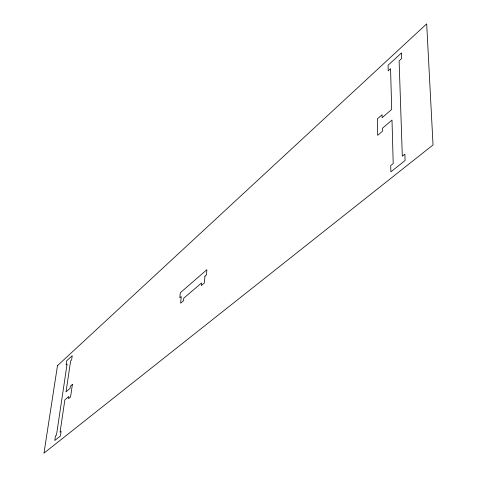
<?xml version="1.0" encoding="UTF-8"?>
<svg xmlns="http://www.w3.org/2000/svg" width="477" height="477" viewBox="0 0 477 477"><rect width="100%" height="100%" fill="white"/><g stroke="black" fill="none" stroke-linecap="round" stroke-linejoin="round"><path stroke-width="0.72" d="M204.937 276.195L204.4 282.95L201.348 285.55L201.556 282.956L183.758 298.179L183.526 300.731L180.646 303.187L181.248 296.581L179.823 297.815L180.288 292.771L206.881 269.708L206.475 274.871L204.937 276.195M72.397 384.39L70.572 396.959L68.545 398.689L68.873 396.441L64.854 399.875L60.078 432.18L61.086 431.363L60.4 436.008L54.795 440.486L55.487 435.877L56.483 435.078L67.09 364.094L66.118 364.983L66.756 360.725L72.242 355.681L71.61 359.968L70.62 360.874L66.041 391.856L70.047 388.379L70.375 386.155L72.397 384.39M57.478 365.662L43.967 453.15L433.033 144.936L426.688 23.85L57.478 365.662M401.318 53.078L388.069 65.266L388.218 70.829L390.562 68.688L391.7 109.412L382.137 117.706L382.071 114.784L377.373 118.874L377.689 135.325L382.435 131.276L382.369 128.307L391.999 120.073L393.215 163.533L390.723 165.549L390.884 171.845L405.092 160.493L404.872 154.137L402.314 156.2L399.112 60.877L401.515 58.683L401.318 53.078"/></g></svg>
